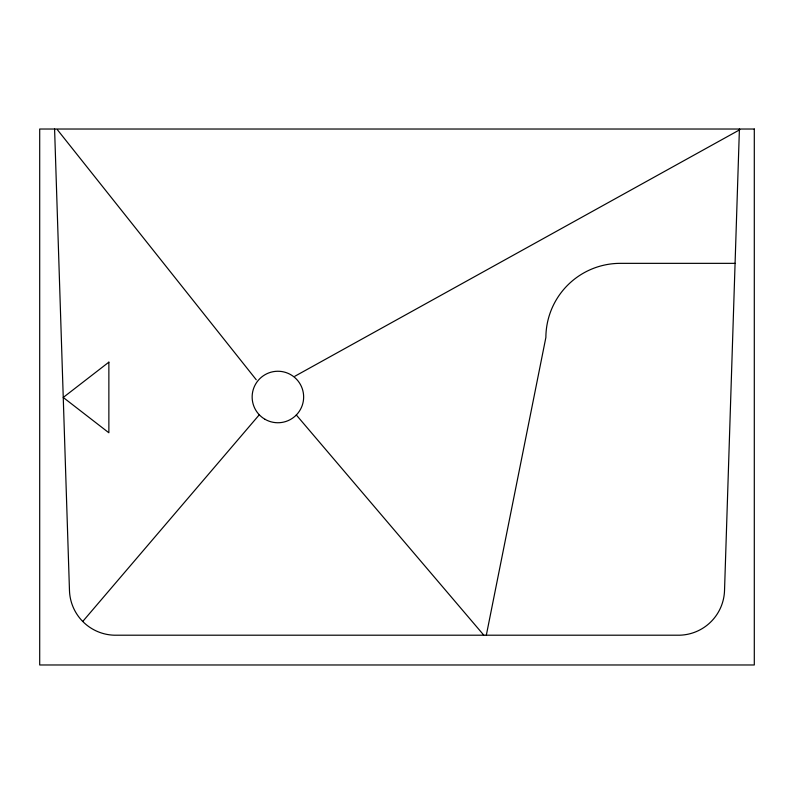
<?xml version="1.0" encoding="UTF-8"?>
<svg xmlns="http://www.w3.org/2000/svg" width="794" height="794" viewBox="0 0 794 794"><rect width="100%" height="100%" fill="white"/><g stroke="black" fill="none" stroke-linecap="round" stroke-linejoin="round"><path stroke-width="1.19" d="M739.413 129.025L724.525 590.538A46.171 46.171 0 0 1 679.863 635.2L114.138 635.2A46.171 46.171 0 0 1 69.475 590.538L54.588 129.025M486.325 635.2L545.875 337.45A74.438 74.438 0 0 1 620.312 263.35L735.075 263.35M83.112 621.027L259.112 414.984M294.882 376.237L739.869 129.69M296.311 414.984L483.754 635.111M57.357 129.69L256.244 379.76M108.867 362.153L63.242 397.457L108.867 432.77L108.867 362.153M754.3 129.025L39.7 129.025L39.7 664.975L754.3 664.975L754.3 129.025M265.027 419.301A25.745 25.745 0 0 0 303.645 397A25.745 25.745 0 0 0 265.027 374.699A25.745 25.745 0 0 0 265.027 419.301"/></g></svg>
